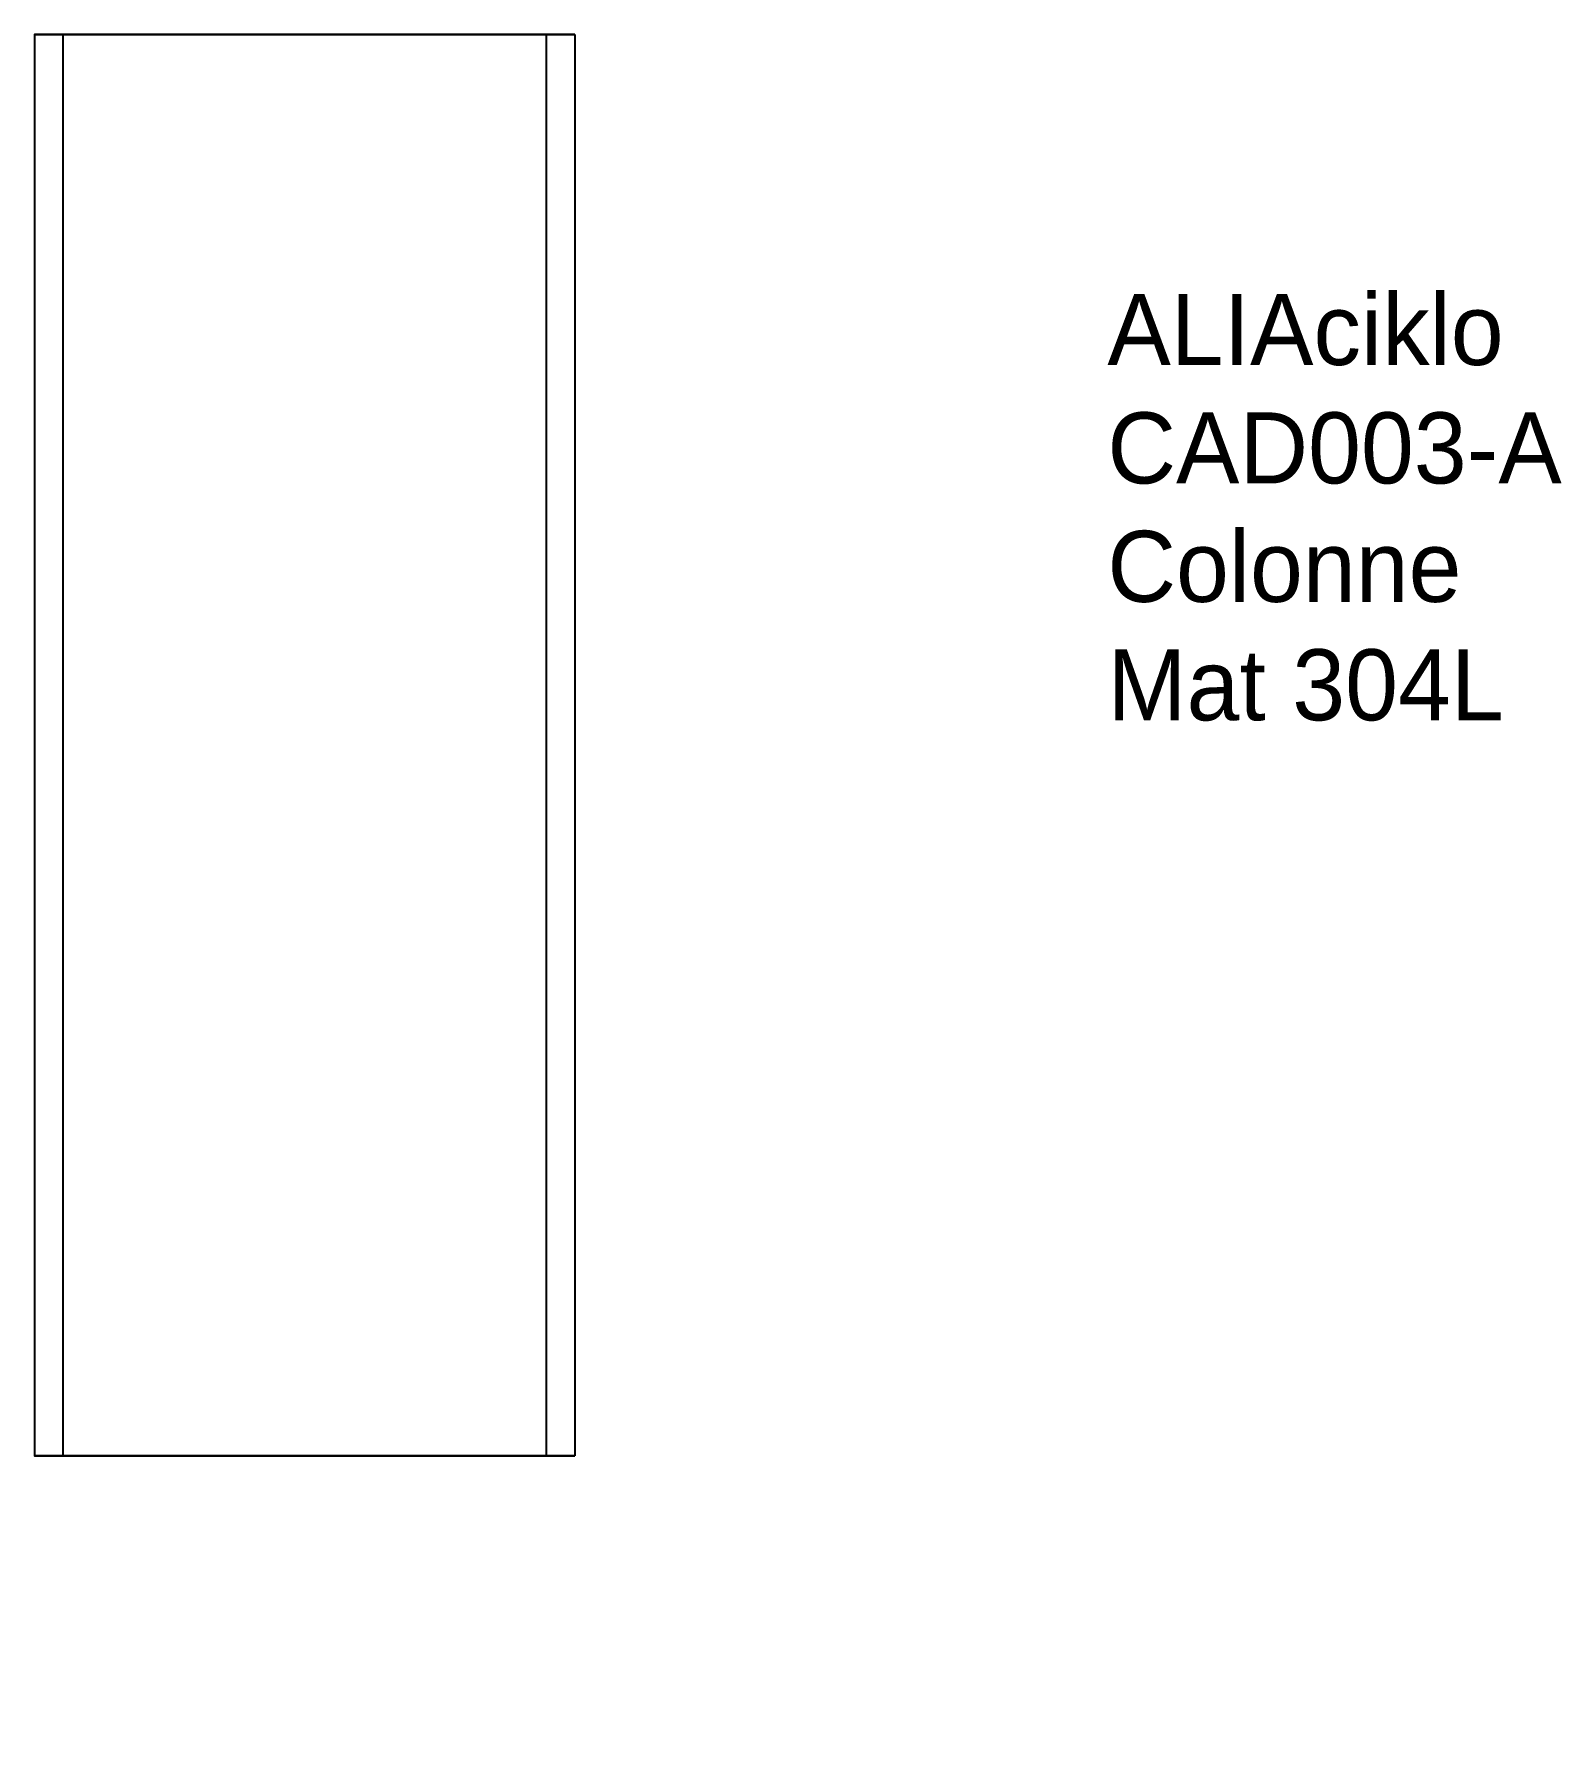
# Model space of a CAD drawing. Extents: x -17.2 to -6.5, y 54.4 to 66.6.
import ezdxf

# ---------------------------------------------------------------- set-up
doc = ezdxf.new("R2010")
doc.units = 0
doc.header["$MEASUREMENT"] = 0
doc.layers.get('0').update_dxf_attribs({"linetype": 'CONTINUOUS'})
doc.layers.add('Cadre colonne', color=200, linetype='CONTINUOUS')
doc.layers.get('0').off()
doc.dimstyles.new('CotStyle1', dxfattribs={"dimtxt": 0.18, "dimasz": 0.18, "dimexe": 0.18, "dimexo": 0.0625, "dimgap": 0.09, "dimtad": 0, "dimtih": 1, "dimtoh": 1, "dimdec": 4, "dimzin": 0, "dimdsep": 46, "dimtxsty": 'STANDARD', "dimcen": 0.09, "dimadec": 0, "dimazin": 0, "dimtfac": 1, "dimtdec": 4, "dimtofl": 0, "dimtmove": 0, "dimatfit": 3, "dimfxl": 1, "dimtolj": 1, "dimtzin": 0, "dimarcsym": 0})

# ---------------------------------------------------------------- blocks, each defined once
blk = doc.blocks.new('*D0')
at = {"color": 0, "linetype": 'ByBlock'}
for p, q in [((-13.373, 66.551), (-10.927, 66.551)), ((-11.107, 66.371), (-11.107, 61.731)), ((-11.107, 56.731), (-11.107, 61.371)), ((-13.373, 56.551), (-10.927, 56.551))]:
    blk.add_line(p, q, dxfattribs=at)
for points in [[(-11.107, 66.551), (-11.137, 66.371), (-11.077, 66.371)], [(-11.107, 56.551), (-11.137, 56.731), (-11.077, 56.731)]]:
    blk.add_solid(points, dxfattribs=at)
at = {"color": 0, "linetype": 'ByBlock', "insert": (-11.107, 61.551), "char_height": 0.18, "attachment_point": 5}
blk.add_mtext('100 +- 1', dxfattribs=at)
blk = doc.blocks.new('*D2')
at = {"color": 0, "linetype": 'ByBlock'}
for p, q in [((-17.236, 56.489), (-17.236, 54.681)), ((-13.436, 56.489), (-13.436, 54.681)), ((-17.056, 54.861), (-16.025, 54.861)), ((-13.616, 54.861), (-14.646, 54.861))]:
    blk.add_line(p, q, dxfattribs=at)
for points in [[(-17.236, 54.861), (-17.056, 54.831), (-17.056, 54.891)], [(-13.436, 54.861), (-13.616, 54.831), (-13.616, 54.891)]]:
    blk.add_solid(points, dxfattribs=at)
at = {"color": 0, "linetype": 'ByBlock', "insert": (-15.336, 54.861), "char_height": 0.18, "attachment_point": 5}
blk.add_mtext('38 +- 0.05', dxfattribs=at)
blk = doc.blocks.new('*D1')
at = {"color": 0, "linetype": 'ByBlock'}
for p, q in [((-17.036, 56.489), (-17.036, 55.452)), ((-13.636, 56.489), (-13.636, 55.452)), ((-16.856, 55.632), (-16.76, 55.632)), ((-13.816, 55.632), (-13.912, 55.632))]:
    blk.add_line(p, q, dxfattribs=at)
for points in [[(-17.036, 55.632), (-16.856, 55.602), (-16.856, 55.662)], [(-13.636, 55.632), (-13.816, 55.602), (-13.816, 55.662)]]:
    blk.add_solid(points, dxfattribs=at)
at = {"color": 0, "linetype": 'ByBlock', "insert": (-15.336, 55.632), "char_height": 0.18, "attachment_point": 5}
blk.add_mtext('34 +0.04 -0 (en bout)', dxfattribs=at)

msp = doc.modelspace()

# ---------------------------------------------------------------- linework, layer by layer
at = {"layer": 'Cadre colonne'}
for p, q in [((-17.23579, 66.55109), (-17.23579, 56.55109)), ((-17.03579, 66.55109), (-17.03579, 56.55109)), ((-13.63579, 66.55109), (-13.63579, 56.55109)), ((-13.43579, 66.55109), (-13.43579, 56.55109))]:
    msp.add_line(p, q, dxfattribs=at)
at = {"layer": 'Cadre colonne', "extrusion": (3.55271e-15, -1, 8.69998e-15)}
for centre, radius in [((-15.33579, 0, -66.55109), 1.9), ((-15.33579, 0, -66.55109), 1.7), ((-15.33579, 0, -56.55109), 1.9), ((-15.33579, 0, -56.55109), 1.7)]:
    msp.add_circle(centre, radius, dxfattribs=at)

# ---------------------------------------------------------------- texts
at = {"layer": 'Cadre colonne', "color": 9}
for s, p in [('ALIAciklo', (-9.68923, 64.22532, -452.73353)), ('CAD003-A', (-9.68923, 63.39199, -452.73353)), ('Colonne', (-9.68923, 62.55866, -452.73353)), ('Mat 304L', (-9.68923, 61.72532, -452.73353))]:
    msp.add_text(s, height=0.5, dxfattribs=at).set_placement(p)

# ---------------------------------------------------------------- dimensions: what is measured, and where the dimension line sits
dim = msp.add_linear_dim(base=(-11.1069, 56.55109), p1=(-13.43579, 66.55109), p2=(-13.43579, 56.55109), angle=90, text='100 +- 1', dimstyle='CotStyle1', override={"dimrnd": 0.001}, dxfattribs=at)
dim.commit()
dim.dimension.update_dxf_attribs({"geometry": '*D0', "text_midpoint": (-11.1069, 61.55109)})
for base, p1, p2, text, picture, middle in [((-13.43579, 54.86062), (-17.23579, 56.55109), (-13.43579, 56.55109), '38 +- 0.05', '*D2', (-15.33579, 54.86062)), ((-13.63579, 55.63238), (-17.03579, 56.55109), (-13.63579, 56.55109), '34 +0.04 -0 (en bout)', '*D1', (-15.33579, 55.63238))]:
    dim = msp.add_linear_dim(base=base, p1=p1, p2=p2, text=text, dimstyle='CotStyle1', override={"dimrnd": 0.001}, dxfattribs=at)
    dim.commit()
    dim.dimension.update_dxf_attribs({"geometry": picture, "text_midpoint": middle})

doc.saveas('drawing.dxf')
